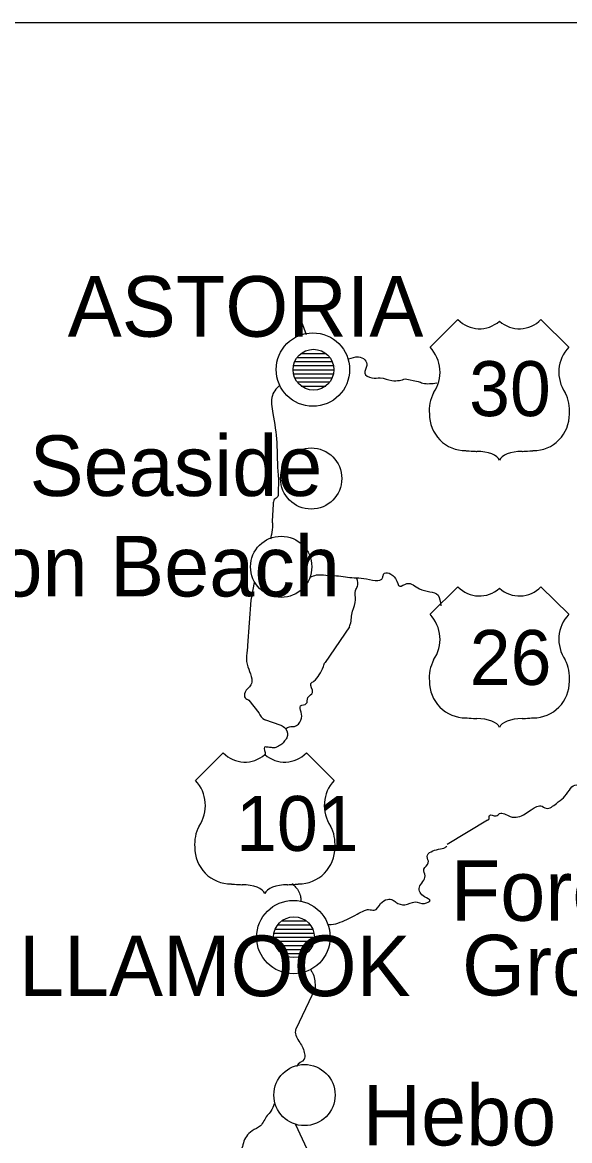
# Model space of a CAD drawing. Extents: x 0 to 1.42, y 0 to 0.92.
# Drawn here: x 0.1076 to 0.1354, y 0.542 to 0.5988 of the extents above; entities that cross this region are included whole.
import ezdxf

# ---------------------------------------------------------------- set-up
doc = ezdxf.new("R2010")
doc.units = 0
doc.layers.add('P_EC_DESIGN_Pattern', color=7, linetype='Continuous')
doc.layers.add('P_ODOT_PLAN_TBlock', color=7, linetype='Continuous')

msp = doc.modelspace()

# ---------------------------------------------------------------- linework, layer by layer
at = {"layer": 'P_EC_DESIGN_Pattern'}
msp.add_lwpolyline([(0.07552239632827157, 0.5988119263164146), (0.33986297332923715, 0.5988119263164146), (0.33986297332923715, 0.361334137226653), (0.07552239632827157, 0.361334137226653)], close=True, dxfattribs=at)
at = {"layer": 'P_ODOT_PLAN_TBlock'}
for p, q in [((0.12179032122264906, 0.5836103507547215), (0.12202785403106757, 0.5829538546917163)), ((0.1297283133486333, 0.5837222273951219), (0.1283162398578327, 0.5823219649279564)), ((0.1353595469444534, 0.5823219649279564), (0.13394714536965024, 0.5837222273951219)), ((0.12144484878173024, 0.5815893533793934), (0.12334609550089036, 0.5815893533793934)), ((0.12156886452973567, 0.5817963743767491), (0.12322240783682228, 0.5817963743767491)), ((0.12176079366359395, 0.5820033953741375), (0.12301177791556897, 0.5820033953741375)), ((0.12136446820430243, 0.5811746552166442), (0.12342680416228813, 0.5811746552166442)), ((0.1213769353958774, 0.5813816762140326), (0.12340186977910558, 0.5813816762140326)), ((0.12138284090769495, 0.5809676342192884), (0.12340810337489308, 0.5809676342192884)), ((0.12350652857174345, 0.581349195899085), (0.12350652857174345, 0.581349195899085)), ((0.12144484878173024, 0.5807599570539276), (0.12334609550089036, 0.5807599570539276)), ((0.12156263093394819, 0.5805529360565392), (0.1232161742410348, 0.5805529360565392)), ((0.12706000626204522, 0.5807081197835798), (0.1277112529812053, 0.5805798389437044)), ((0.12177326085520151, 0.5803459150591834), (0.12301801151138904, 0.5803459150591834)), ((0.12061906138012937, 0.5756739990486848), (0.12060954694444687, 0.5748232772639013)), ((0.12036085928039836, 0.5743386972114144), (0.12030541308618567, 0.573486663090686)), ((0.11938054431976193, 0.5703754426182386), (0.1192135495691188, 0.5694663218833174)), ((0.1297283133486333, 0.5701536578413227), (0.1283162398578327, 0.5687533953741245)), ((0.1353595469444534, 0.5687533953741245), (0.13394714536965024, 0.5701536578413227)), ((0.1192135495691188, 0.5694663218833174), (0.11904983565837066, 0.5671710462927857)), ((0.12422896951661884, 0.5681149439305745), (0.1229953737160939, 0.5663101539043147)), ((0.11911414012029337, 0.5643980804134946), (0.11962595114391542, 0.563754707710102)), ((0.11991499313867912, 0.5634052982612832), (0.12073421886045738, 0.5631280672901546)), ((0.11782017686571324, 0.5617173061352989), (0.11640777529091009, 0.5603167155840982)), ((0.12345108237753077, 0.5603167155840982), (0.12203900888669757, 0.5617173061352989)), ((0.1312292976006018, 0.5583058888124578), (0.12918205350611364, 0.5570621224082453)), ((0.12077162043524749, 0.5531831854003972), (0.12202260468722251, 0.5531831854003972)), ((0.12038776216753096, 0.5525614662402923), (0.12241302463472907, 0.5525614662402923)), ((0.12045600363735375, 0.5527691434056207), (0.12235725035651385, 0.5527691434056207)), ((0.12057969130138921, 0.5529761644030089), (0.12223356269247837, 0.5529761644030089)), ((0.12037529497595598, 0.552354445242904), (0.12243763093394168, 0.552354445242904)), ((0.12039399576335102, 0.5521474242455157), (0.12241925823054915, 0.5521474242455157)), ((0.12045600363735375, 0.5519400751641572), (0.12235725035651385, 0.5519400751641572)), ((0.12057345770560172, 0.551732726082799), (0.12222732909669087, 0.551732726082799)), ((0.12078408762685505, 0.5515257050854107), (0.12202916636701254, 0.5515257050854107)), ((0.12248060993657937, 0.5497543796261061), (0.12149668605204539, 0.5476923717520903)), ((0.12229753907043112, 0.5411218336943541), (0.12149635796807544, 0.5428350882875234))]:
    msp.add_line(p, q, dxfattribs=at)
for centre, radius in [((0.1223695066884121, 0.5811803429526515), 0.0018648697678695881), ((0.12239811548596527, 0.5811741424176259), 0.00103603875995216), ((0.12228312146984374, 0.575647122676754), 0.001554058146264166), ((0.1207605087818058, 0.5711654828922303), 0.001554058146264166), ((0.12138051113900865, 0.5523602318092008), 0.0018648697678685696), ((0.12140911993656181, 0.552354031274175), 0.001036038759950123), ((0.12194229465228941, 0.5443388069298832), 0.001554058146264166)]:
    msp.add_circle(centre, radius, dxfattribs=at)
for centre, radius, start, end in [((0.13082559772738608, 0.58477145345013), 0.0015181963981867417, 223.721725, 311.8133583333333), ((0.13284997975041443, 0.58477145345013), 0.0015181963981925014, 228.1866416666667, 316.278275), ((0.12696613814323254, 0.5810498999980583), 0.00185533938103796, 325.56330833333334, 43.29224999999998), ((0.13670943933456797, 0.5810498999980583), 0.0018553393810379602, 136.70774999999998, 214.43669166666666), ((0.1302205897136962, 0.5790987229060092), 0.00194593235830201, 152.38509166666668, 185.20752222222222), ((0.1334549877641043, 0.5790987229060092), 0.0019459323583020099, 354.79247777777783, 27.614908333333403), ((0.1301243643366185, 0.5789040019450512), 0.001841764082887993, 179.4368638888889, 269.9698333333333), ((0.13355121314118204, 0.5789040019450512), 0.001841764082892067, 270.03016666666673, 0.5631361111111914), ((0.13082559772738608, 0.571202788205128), 0.0015181963981867417, 223.721725, 311.8133583333333), ((0.13284997975041443, 0.571202788205128), 0.0015181963981925014, 228.1866416666667, 316.278275), ((0.12696613814323254, 0.5674812347530889), 0.00185533938103796, 325.56330833333334, 43.29224999999998), ((0.13670943933456797, 0.5674812347530889), 0.0018553393810379602, 136.70774999999998, 214.43669166666666), ((0.1302205897136962, 0.5655300576610398), 0.00194593235830201, 152.38509166666668, 185.20752222222222), ((0.1334549877641043, 0.5655300576610398), 0.0019459323583020099, 354.79247777777783, 27.614908333333403), ((0.1301243643366185, 0.5653353367000492), 0.001841764082887993, 179.4368638888889, 269.9698333333333), ((0.13355121314118204, 0.5653353367000492), 0.001841764082892067, 270.03016666666673, 0.5631361111111914), ((0.11891737922344908, 0.5627663818183938), 0.0015181963981867417, 223.721725, 311.8133583333333), ((0.12094176124647743, 0.5627663818183938), 0.0015181963981925014, 228.1866416666667, 316.278275), ((0.11505791963929554, 0.5590448283663546), 0.00185533938103796, 325.56330833333334, 43.29224999999998), ((0.12480122083063097, 0.5590448283663546), 0.0018553393810379602, 136.70774999999998, 214.43669166666666), ((0.1183123712097592, 0.5570936512743055), 0.00194593235830201, 152.38509166666668, 185.20752222222222), ((0.1215467692601673, 0.5570936512743055), 0.0019459323583020099, 354.79247777777783, 27.614908333333403), ((0.1182161458326815, 0.5568989303134128), 0.001841764082887993, 179.4368638888889, 269.9698333333333), ((0.12164299463724501, 0.5568989303134128), 0.001841764082892067, 270.03016666666673, 0.5631361111111914)]:
    msp.add_arc(centre, radius, start, end, dxfattribs=at)
for centre, major_axis, ratio, start_param, end_param in [((0.13040520967835803, 0.5770445090398675), (-0.0002818148579238288, 1.7729355267765018e-05), 0.005170072319291653, 0, 3.141592653589793), ((0.1306858252461149, 0.5764992498184375), (-0.0011650951827422513, 2.6487183356334424e-06), 0.4527783463777452, 3.292906251715743, 4.71238898038469), ((0.1329897522317508, 0.5764992498184375), (-0.0011650951827381773, -2.6487183356244126e-06), 0.45277834637932846, 4.71238898038469, 6.1318717090536365), ((0.13327036779944249, 0.5770445090398675), (0.00028181485792788674, 1.7729355268020395e-05), 0.005170072449716757, 3.141592653589793, 6.283185307179586), ((0.13040520967835803, 0.5634758437948655), (-0.0002818148579238288, 1.7729355267765018e-05), 0.005170072319291653, 0, 3.141592653589793), ((0.1306858252461149, 0.562930584573468), (-0.0011650951827422513, 2.6487183356334424e-06), 0.4527783463777452, 3.292906251715743, 4.71238898038469), ((0.1329897522317508, 0.562930584573468), (-0.0011650951827381773, -2.6487183356244126e-06), 0.45277834637932846, 4.71238898038469, 6.1318717090536365), ((0.13327036779944249, 0.5634758437948655), (0.00028181485792788674, 1.7729355268020395e-05), 0.005170072449716757, 3.141592653589793, 6.283185307179586), ((0.11849699117442103, 0.555039437408229), (-0.0002818148579238288, 1.7729355267765018e-05), 0.005170072319291653, 0, 3.141592653589793), ((0.1187776067421779, 0.554494178186799), (-0.0011650951827422513, 2.6487183356334424e-06), 0.4527783463777452, 3.292906251715743, 4.71238898038469), ((0.1210815337278138, 0.554494178186799), (-0.0011650951827381773, -2.6487183356244126e-06), 0.45277834637932846, 4.71238898038469, 6.1318717090536365), ((0.12136214929550547, 0.555039437408229), (0.00028181485792788674, 1.7729355268020395e-05), 0.005170072449716757, 3.141592653589793, 6.283185307179586)]:
    msp.add_ellipse(centre, major_axis=major_axis, ratio=ratio, start_param=start_param, end_param=end_param, dxfattribs=at)
for points in [[(0.12418238159011616, 0.581718290387274), (0.12467811649826568, 0.5818278704397544), (0.12501309025152696, 0.5816749833006337), (0.12510560993655984, 0.5813797077100825), (0.1250006230599194, 0.5809997864502661), (0.12536217161637592, 0.580753067290135), (0.12579196164262263, 0.58075634813003), (0.12638218473972246, 0.5806205213583895), (0.12676735534338396, 0.5806329885499971), (0.12706000626204522, 0.5807081197835798)], [(0.1277112529812053, 0.5805798389437044), (0.12794419261375126, 0.5804958494423791), (0.12865875954285902, 0.580504707710089)], [(0.12068074117016214, 0.580363959678606), (0.12048815586833138, 0.5801799045604827), (0.1203119747659757, 0.5798672405184815), (0.12033854956910575, 0.5789551670276678), (0.12053244720691406, 0.5774745239830745), (0.12060462568460435, 0.5758111381563028), (0.12061906138012937, 0.5756739990486848)], [(0.12060954694444687, 0.5748232772639013), (0.1205859248972093, 0.574737975426631), (0.12040613487095606, 0.5745775423557778), (0.12036085928039836, 0.5743386972114144)], [(0.12030541308618567, 0.573486663090686), (0.12031886452973567, 0.5732901407809552), (0.12026276216755051, 0.5728072011484158), (0.12021551807304276, 0.5725667155841048)], [(0.12223454694445339, 0.570630691962077), (0.12255803775808213, 0.5707491302822676), (0.12303244720691406, 0.5707389596786125), (0.12356066243001118, 0.5707107444555024), (0.12446026872921725, 0.570610022670732), (0.12495239471346922, 0.5705775423557519), (0.12591532122265559, 0.5706329885499971), (0.12596092489721583, 0.5707937497048527), (0.1265685364457657, 0.5705644189961718), (0.126777197863069, 0.5701746552166703), (0.127136121747603, 0.5703124504922608), (0.12777490127515553, 0.5700424373688947), (0.12872240783684186, 0.5697179623032583), (0.12885757844050985, 0.5691838415683763)], [(0.12422896951661884, 0.5681149439305745), (0.12426866767936152, 0.5682383035106074), (0.12438021623579198, 0.5689085791011651), (0.12453179103893505, 0.569494209022425), (0.12452719786309509, 0.5699545108597018), (0.12462562305994547, 0.5701602195211127), (0.12460725035652036, 0.5705768861877794)], [(0.11904983565837066, 0.5671710462927857), (0.11904721098644815, 0.5670781985237504), (0.11899504563209788, 0.5664883035106205), (0.11911315586831836, 0.5659646814633634), (0.11926309025154652, 0.5654679623032715), (0.11922109550088383, 0.5651641565289802), (0.1189238514063826, 0.5647983428806862), (0.1189356624300177, 0.564503067290135), (0.11911414012029337, 0.5643980804134946)], [(0.12097831334863332, 0.5629463087599513), (0.12117778841425662, 0.5630404688649643), (0.12143697476596267, 0.5630591696523594), (0.12175849707567395, 0.563377083038173), (0.12177194851925655, 0.5637878441930222), (0.12174504563212396, 0.5640962431431534), (0.12203539996283261, 0.564217306135299), (0.12212004563209787, 0.5645214399935602), (0.12235232909667132, 0.5647855476051087), (0.12226735534340354, 0.565240928182543), (0.12242385140638914, 0.565357397998816), (0.12268303775809516, 0.5656749833006598), (0.12290613487095606, 0.5661090384187439), (0.1229953737160939, 0.5663101539043147), (0.12299832647201897, 0.5663124504922348)], [(0.11962299838802296, 0.5637602851379171), (0.11962595114391542, 0.563754707710102), (0.11991499313867912, 0.5634052982612832), (0.11997011124892185, 0.5633921749017031)], [(0.12073421886045738, 0.5631280672901546), (0.12097831334863332, 0.5629463087599513), (0.1210432739785611, 0.5624768205709945), (0.12093106925415817, 0.5623193402560338)], [(0.12093106925415817, 0.5623193402560338), (0.12079196164262264, 0.5621566105972282), (0.12055705350612668, 0.5620224242455352), (0.12040613487095606, 0.561972227395135), (0.12023060993657286, 0.561989615846585)], [(0.12023060993657286, 0.561989615846585), (0.12016335271872508, 0.5619915843505024), (0.11991269655075913, 0.5620010987862175), (0.1199418960258117, 0.5616300357940786), (0.11993697476596918, 0.5616133035106335)], [(0.1312292976006018, 0.5583058888124578), (0.13129557056650715, 0.5583354163715128), (0.13133133172134975, 0.5585411250329237), (0.13167089865048362, 0.5585148783137636), (0.1318493763407593, 0.5586313481300366), (0.13238579366359393, 0.5584807575788685), (0.13313644983157946, 0.5586162562665391), (0.13344452069774076, 0.5588311512796624), (0.1336679458945716, 0.5589568074476153), (0.1339317254221502, 0.5590243927494656), (0.13421322148511625, 0.5589000489174577), (0.13472700101268836, 0.5591513612533962), (0.13508461256124477, 0.5594377785762372), (0.13539268342737348, 0.5598226210959288), (0.1356607280468221, 0.5600824636156074), (0.1360583658420912, 0.5600385003610273), (0.13638021623577243, 0.5601510331694002), (0.1366882871019337, 0.5603436184712635), (0.13704064930664508, 0.5602891565289931)], [(0.12313546557960445, 0.5530138940618016), (0.12329097739064762, 0.5530050357940917), (0.12375587240376447, 0.553113303510627), (0.12460921886047041, 0.5535171749016836), (0.12499340521215689, 0.5537100882875169), (0.1251945206977277, 0.5537596289699446), (0.12548028185259638, 0.5537245239830745), (0.12580639733814766, 0.5540604819883108), (0.1261640088867041, 0.5542753770014341), (0.12641433697070012, 0.5542491302822741), (0.12658395639326575, 0.5541379098098461), (0.1270399931386726, 0.5539958494423856), (0.12755803775808214, 0.5541444714896362), (0.12803179103894158, 0.5540739334318934), (0.1283178802777802, 0.554221899311139), (0.12803605613081162, 0.5544089071851547), (0.12777686977910557, 0.5548908625657517), (0.12806722410981425, 0.5554722273951415), (0.12800915324364645, 0.5558117943242753), (0.12822798526466989, 0.5561293796261191), (0.1281741794903721, 0.5564554951116704), (0.12874602988407943, 0.5568186840880418), (0.12908559681321327, 0.5569174373688948), (0.12916269655074608, 0.5569860069226875)], [(0.12131164668197968, 0.555079510859715), (0.12149274904417788, 0.5549013612534092), (0.1217453737160939, 0.5543908625657321), (0.12175521623577894, 0.5541585791011586)], [(0.12225751282371848, 0.5506933560040523), (0.12234839208880383, 0.5505483428806992), (0.12247929760060182, 0.549872817946329), (0.12248060993657937, 0.5497543796261061)], [(0.12149668605204539, 0.5476923717520903), (0.12147831334865286, 0.5476041171589275), (0.12169911387359378, 0.5470089728019526), (0.12194681728566727, 0.5464269518045902), (0.12191860206255711, 0.5461585791011717), (0.12154983565837066, 0.5458108100723004), (0.1215452424824981, 0.5458003113846428)], [(0.120395308099296, 0.5438947995736126), (0.12023553119641538, 0.5435204557415786), (0.12005081991031961, 0.5432973586287176), (0.11970337896545077, 0.5427796420933108), (0.11928572804680909, 0.5425214399935471), (0.11899307712818043, 0.5422406000985535), (0.11884379891295734, 0.5419144846129696), (0.11869878578960426, 0.5415795108597083), (0.11842549182634315, 0.5415220961615457), (0.11811971754813445, 0.5412635659778121), (0.11776440258749801, 0.5409696027232058), (0.11780311649826569, 0.5406205213583894), (0.1176174209601949, 0.540240928182543), (0.11758395639327228, 0.5398163875001087), (0.11734675166885632, 0.5394056263452597)]]:
    msp.add_spline(points, degree=3, dxfattribs=at)

# ---------------------------------------------------------------- texts
for s, height, p in [('ASTORIA', 0.003075787401574803, (0.10992319523841665, 0.582849852067051)), ('30', 0.0027887125984251966, (0.13029786715442063, 0.5788170436681074)), ('Seaside', 0.003075787401574803, (0.10798684353238643, 0.5747609413058962)), ('Cannon Beach', 0.003075787401574803, (0.09652555744312802, 0.5696582510171757)), ('26', 0.0027887125984251966, (0.13033034746936822, 0.5651667812009027)), ('101', 0.0027887125984251966, (0.11846879891295081, 0.5567386315946166)), ('Forest', 0.003075787401574803, (0.12936643670823944, 0.5531881066602399)), ('TILLAMOOK', 0.003075787401574803, (0.10379097739063457, 0.5493616630906796)), ('Grove', 0.003075787401574803, (0.12994091177383668, 0.5493974242455221)), ('Hebo', 0.003075787401574803, (0.12488973067149403, 0.5417812825132517))]:
    msp.add_text(s, height=height, dxfattribs=at).set_placement(p)

doc.saveas('drawing.dxf')
